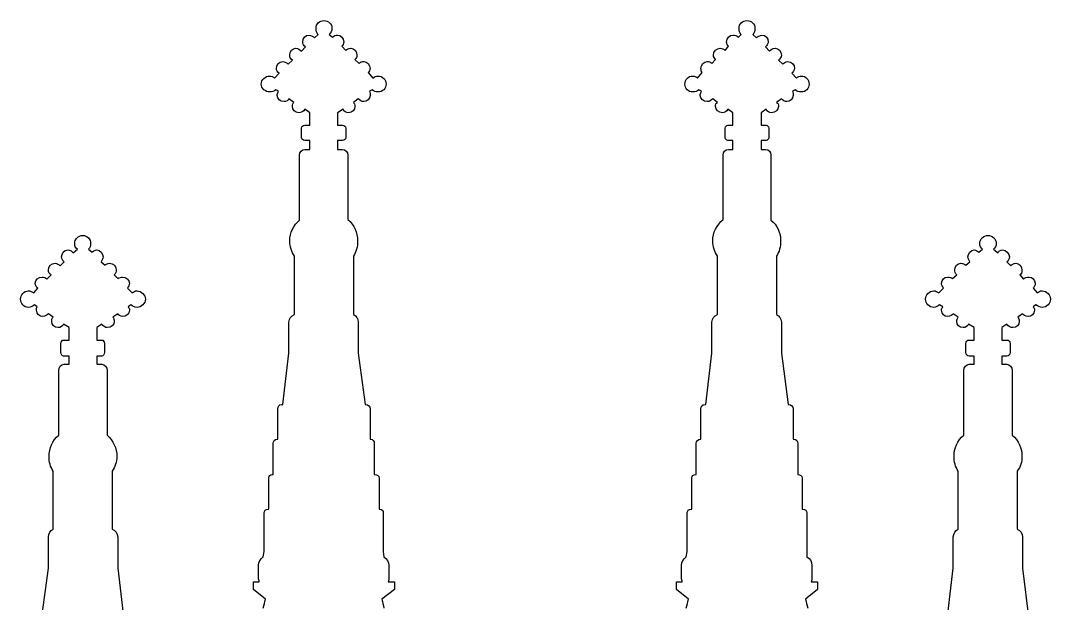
# Model space of a CAD drawing. Extents: x -1462 to 1445, y -1837 to 1335.
# Drawn here: x -1317.3 to -1225.6, y 1248 to 1299.9 of the extents above; entities that cross this region are included whole.
import ezdxf

# ---------------------------------------------------------------- set-up
doc = ezdxf.new("R2010")
doc.units = 0
doc.layers.add('Calque_1', color=7, linetype='CONTINUOUS')

msp = doc.modelspace()

# ---------------------------------------------------------------- linework, layer by layer
at = {"layer": 'Calque_1', "color": 1}
for p, q in [((-1291.101942, 1298.374766), (-1290.793095, 1298.683597)), ((-1289.805243, 1298.683597), (-1289.496397, 1298.436758)), ((-1253.38297, 1298.436758), (-1253.136215, 1298.683597)), ((-1252.086947, 1298.683597), (-1251.7781, 1298.374766)), ((-1292.274613, 1297.202027), (-1291.904402, 1297.572253)), ((-1288.693988, 1297.634277), (-1288.323778, 1297.263422)), ((-1254.555693, 1297.263422), (-1254.24747, 1297.634277)), ((-1250.97564, 1297.572253), (-1250.604806, 1297.202027)), ((-1293.447284, 1296.028696), (-1293.077073, 1296.399551)), ((-1287.521265, 1296.460946), (-1287.151055, 1296.090689)), ((-1255.728935, 1296.090689), (-1255.420141, 1296.460946)), ((-1249.802345, 1296.399551), (-1249.432135, 1296.028696)), ((-1294.681942, 1294.793939), (-1294.250368, 1295.226189)), ((-1286.348023, 1295.288213), (-1285.916396, 1294.793939)), ((-1257.025062, 1294.793939), (-1256.593435, 1295.288213)), ((-1248.629674, 1295.226189), (-1248.197424, 1294.793939)), ((-1294.311732, 1293.621231), (-1294.558591, 1293.744655)), ((-1285.977812, 1293.744655), (-1286.224619, 1293.621231)), ((-1256.654799, 1293.621231), (-1256.901658, 1293.744655)), ((-1248.320828, 1293.744655), (-1248.567687, 1293.621231)), ((-1292.95367, 1292.633312), (-1293.38592, 1292.942143)), ((-1287.212471, 1292.942143), (-1287.644721, 1292.633312)), ((-1255.23475, 1292.633312), (-1255.666948, 1292.942143)), ((-1249.555538, 1292.942143), (-1249.987736, 1292.633312)), ((-1291.533568, 1291.707417), (-1291.965766, 1292.016248)), ((-1291.533568, 1290.596078), (-1291.533568, 1291.707417)), ((-1288.570533, 1292.016248), (-1289.064822, 1291.707417)), ((-1289.064822, 1291.707417), (-1289.064822, 1290.596078)), ((-1253.876636, 1291.707417), (-1254.308834, 1292.016248)), ((-1253.876636, 1290.596078), (-1253.876636, 1291.707417)), ((-1250.913652, 1292.016248), (-1251.34585, 1291.707417)), ((-1251.34585, 1291.707417), (-1251.34585, 1290.596078)), ((-1292.274613, 1289.484771), (-1292.274613, 1290.349271)), ((-1291.965766, 1290.596078), (-1291.533568, 1290.596078)), ((-1289.064822, 1290.596078), (-1288.632572, 1290.596078)), ((-1288.323778, 1290.349271), (-1288.323778, 1289.484771)), ((-1254.555693, 1289.484771), (-1254.555693, 1290.349271)), ((-1254.308834, 1290.596078), (-1253.876636, 1290.596078)), ((-1251.34585, 1290.596078), (-1250.913652, 1290.596078)), ((-1250.666793, 1290.349271), (-1250.666793, 1289.484771)), ((-1291.533568, 1289.237928), (-1291.965766, 1289.237928)), ((-1291.533568, 1288.435452), (-1291.533568, 1289.237928)), ((-1288.632572, 1289.237928), (-1289.064822, 1289.237928)), ((-1289.064822, 1289.237928), (-1289.064822, 1288.435452)), ((-1253.876636, 1289.237928), (-1254.308834, 1289.237928)), ((-1253.876636, 1288.435452), (-1253.876636, 1289.237928)), ((-1250.913652, 1289.237928), (-1251.34585, 1289.237928)), ((-1251.34585, 1289.237928), (-1251.34585, 1288.435452)), ((-1291.965766, 1288.435452), (-1291.533568, 1288.435452)), ((-1289.064822, 1288.435452), (-1288.632572, 1288.435452)), ((-1254.24747, 1288.435452), (-1253.876636, 1288.435452)), ((-1251.34585, 1288.435452), (-1250.97564, 1288.435452)), ((-1292.460056, 1282.138334), (-1292.460056, 1287.941807)), ((-1288.138335, 1287.941807), (-1288.138335, 1282.200358)), ((-1254.741084, 1282.200358), (-1254.741084, 1287.941807)), ((-1250.481402, 1287.941807), (-1250.481402, 1282.138334)), ((-1312.584596, 1279.236627), (-1312.214386, 1279.545458)), ((-1311.226482, 1279.545458), (-1310.917688, 1279.298619)), ((-1292.89163, 1273.742614), (-1292.89163, 1278.928393)), ((-1287.644721, 1278.928393), (-1287.644721, 1273.742614)), ((-1255.23475, 1273.742614), (-1255.23475, 1278.928393)), ((-1249.987736, 1278.928393), (-1249.987736, 1273.742614)), ((-1231.961731, 1279.298619), (-1231.652936, 1279.545458)), ((-1230.665708, 1279.545458), (-1230.294874, 1279.236627)), ((-1313.757839, 1278.063893), (-1313.387005, 1278.434119)), ((-1310.115227, 1278.434119), (-1309.745017, 1278.125288)), ((-1233.134454, 1278.125288), (-1232.764191, 1278.434119)), ((-1229.492361, 1278.434119), (-1229.122151, 1278.063893)), ((-1314.930562, 1276.89116), (-1314.560352, 1277.261417)), ((-1308.942556, 1277.261417), (-1308.63371, 1276.952555)), ((-1234.307696, 1276.952555), (-1233.937486, 1277.261417)), ((-1228.319742, 1277.261417), (-1228.010896, 1276.89116)), ((-1316.103233, 1275.656428), (-1315.732971, 1276.08805)), ((-1307.769262, 1276.08805), (-1307.337635, 1275.656428)), ((-1235.542407, 1275.656428), (-1235.110157, 1276.08805)), ((-1227.146396, 1276.08805), (-1226.776185, 1275.656428)), ((-1315.79501, 1274.421702), (-1316.041817, 1274.606517)), ((-1307.461039, 1274.606517), (-1307.707846, 1274.421702)), ((-1235.172196, 1274.421702), (-1235.480419, 1274.606517)), ((-1226.899641, 1274.606517), (-1227.146396, 1274.421702)), ((-1314.374909, 1273.495178), (-1314.807159, 1273.804009)), ((-1308.63371, 1273.804009), (-1309.06596, 1273.495178)), ((-1233.813459, 1273.495178), (-1234.245709, 1273.804009)), ((-1228.072883, 1273.804009), (-1228.50451, 1273.495178)), ((-1312.954807, 1272.569283), (-1313.449045, 1272.878114)), ((-1312.954807, 1271.45794), (-1312.954807, 1272.569283)), ((-1310.053811, 1272.878114), (-1310.486061, 1272.569283)), ((-1310.486061, 1272.569283), (-1310.486061, 1271.45794)), ((-1293.38592, 1270.285237), (-1293.38592, 1273.063526)), ((-1287.212471, 1273.063526), (-1287.212471, 1270.285237)), ((-1255.728935, 1270.285237), (-1255.728935, 1273.063526)), ((-1249.555538, 1273.063526), (-1249.555538, 1270.285237)), ((-1232.393981, 1272.569283), (-1232.887595, 1272.878114)), ((-1232.393981, 1271.45794), (-1232.393981, 1272.569283)), ((-1229.492361, 1272.878114), (-1229.924612, 1272.569283)), ((-1229.924612, 1272.569283), (-1229.924612, 1271.45794)), ((-1313.695852, 1270.346633), (-1313.695852, 1271.149737)), ((-1313.449045, 1271.45794), (-1312.954807, 1271.45794)), ((-1310.486061, 1271.45794), (-1310.053811, 1271.45794)), ((-1309.806381, 1271.149737), (-1309.806381, 1270.346633)), ((-1233.134454, 1270.346633), (-1233.134454, 1271.149737)), ((-1232.826231, 1271.45794), (-1232.393981, 1271.45794)), ((-1229.924612, 1271.45794), (-1229.492361, 1271.45794)), ((-1229.183567, 1271.149737), (-1229.183567, 1270.346633)), ((-1312.954807, 1270.038399), (-1313.449045, 1270.038399)), ((-1312.954807, 1269.297318), (-1312.954807, 1270.038399)), ((-1310.053811, 1270.038399), (-1310.486061, 1270.038399)), ((-1310.486061, 1270.038399), (-1310.486061, 1269.297318)), ((-1293.941521, 1265.716522), (-1293.38592, 1270.285237)), ((-1287.212471, 1270.285237), (-1286.595453, 1265.716522)), ((-1256.284589, 1265.716522), (-1255.728935, 1270.285237)), ((-1249.555538, 1270.285237), (-1248.938521, 1265.716522)), ((-1232.393981, 1270.038399), (-1232.826231, 1270.038399)), ((-1232.393981, 1269.297318), (-1232.393981, 1270.038399)), ((-1229.492361, 1270.038399), (-1229.924612, 1270.038399)), ((-1229.924612, 1270.038399), (-1229.924612, 1269.297318)), ((-1313.387005, 1269.297318), (-1312.954807, 1269.297318)), ((-1310.486061, 1269.297318), (-1310.053811, 1269.297318)), ((-1232.826231, 1269.297318), (-1232.393981, 1269.297318)), ((-1229.924612, 1269.297318), (-1229.492361, 1269.297318)), ((-1313.881295, 1263.000201), (-1313.881295, 1268.741649)), ((-1309.559574, 1268.741649), (-1309.559574, 1263.000201)), ((-1233.319845, 1263.000201), (-1233.319845, 1268.741649)), ((-1228.998747, 1268.741649), (-1228.998747, 1263.000201)), ((-1294.373771, 1262.629969), (-1294.373771, 1265.346265)), ((-1294.064925, 1265.716522), (-1293.941521, 1265.716522)), ((-1286.595453, 1265.716522), (-1286.533466, 1265.716522)), ((-1286.163203, 1265.346265), (-1286.163203, 1262.629969)), ((-1256.716839, 1262.629969), (-1256.716839, 1265.346265)), ((-1256.346005, 1265.716522), (-1256.284589, 1265.716522)), ((-1248.938521, 1265.716522), (-1248.876481, 1265.716522)), ((-1248.506271, 1265.346265), (-1248.506271, 1262.629969)), ((-1294.435187, 1262.629969), (-1294.373771, 1262.629969)), ((-1286.163203, 1262.629969), (-1286.101216, 1262.629969)), ((-1256.778203, 1262.629969), (-1256.716839, 1262.629969)), ((-1248.506271, 1262.629969), (-1248.444283, 1262.629969)), ((-1294.805398, 1259.481429), (-1294.805398, 1262.259743)), ((-1285.792993, 1262.259743), (-1285.792993, 1259.481429)), ((-1257.148413, 1259.481429), (-1257.148413, 1262.259743)), ((-1248.074073, 1262.259743), (-1248.074073, 1259.481429)), ((-1314.374909, 1254.60448), (-1314.374909, 1259.79026)), ((-1309.127376, 1259.79026), (-1309.127376, 1254.60448)), ((-1233.813459, 1254.60448), (-1233.813459, 1259.79026)), ((-1228.566497, 1259.79026), (-1228.566497, 1254.60448)), ((-1295.176232, 1256.394876), (-1295.176232, 1259.172567)), ((-1294.867385, 1259.481429), (-1294.805398, 1259.481429)), ((-1285.792993, 1259.481429), (-1285.730953, 1259.481429)), ((-1285.360743, 1259.172567), (-1285.360743, 1256.394876)), ((-1257.519248, 1256.394876), (-1257.519248, 1259.172567)), ((-1247.70381, 1259.172567), (-1247.70381, 1256.394876)), ((-1295.60843, 1252.628637), (-1295.60843, 1256.024021)), ((-1295.237596, 1256.394876), (-1295.176232, 1256.394876)), ((-1285.360743, 1256.394876), (-1285.298755, 1256.394876)), ((-1284.989908, 1256.024021), (-1284.989908, 1252.628637)), ((-1257.951498, 1252.628637), (-1257.951498, 1256.024021)), ((-1257.580664, 1256.394876), (-1257.519248, 1256.394876)), ((-1247.70381, 1256.394876), (-1247.641823, 1256.394876)), ((-1247.27156, 1256.024021), (-1247.27156, 1252.628637)), ((-1314.807159, 1251.147104), (-1314.807159, 1253.925387)), ((-1308.63371, 1253.925387), (-1308.63371, 1251.147104)), ((-1234.245709, 1251.147104), (-1234.245709, 1253.925387)), ((-1228.072883, 1253.925387), (-1228.072883, 1251.147104)), ((-1295.669846, 1252.134992), (-1295.60843, 1252.628637)), ((-1284.989908, 1252.628637), (-1284.928544, 1252.134992)), ((-1258.012914, 1252.134992), (-1257.951498, 1252.628637)), ((-1247.27156, 1252.628637), (-1247.27156, 1252.134992)), ((-1296.102096, 1250.283201), (-1296.102096, 1251.393911)), ((-1284.496294, 1251.393911), (-1284.496294, 1250.283201)), ((-1258.445112, 1250.283201), (-1258.445112, 1251.393911)), ((-1246.839362, 1251.393911), (-1246.839362, 1250.283201)), ((-1315.424176, 1246.578986), (-1314.807159, 1251.147104)), ((-1308.63371, 1251.147104), (-1308.078108, 1246.578986)), ((-1234.801362, 1246.578986), (-1234.245709, 1251.147104)), ((-1228.072883, 1251.147104), (-1227.51723, 1246.578986)), ((-1296.534294, 1249.233284), (-1296.534294, 1249.912346)), ((-1296.534294, 1249.912346), (-1296.040056, 1249.912346)), ((-1284.558334, 1249.912346), (-1284.00268, 1249.912346)), ((-1284.00268, 1249.912346), (-1284.00268, 1249.233284)), ((-1258.877362, 1249.233284), (-1258.877362, 1249.912346)), ((-1258.877362, 1249.912346), (-1258.383124, 1249.912346)), ((-1246.90135, 1249.912346), (-1246.345748, 1249.912346)), ((-1246.345748, 1249.912346), (-1246.345748, 1249.233284)), ((-1295.484455, 1248.369382), (-1296.534294, 1249.233284)), ((-1284.00268, 1249.233284), (-1285.113312, 1248.369382)), ((-1257.827471, 1248.369382), (-1258.877362, 1249.233284)), ((-1246.345748, 1249.233284), (-1247.395016, 1248.369382))]:
    msp.add_line(p, q, dxfattribs=at)
for points in [[(-1290.977915, 1299.239266), (-1290.977915, 1299.609679), (-1290.669276, 1299.918323), (-1290.298909, 1299.918323)], [(-1290.793095, 1298.683597), (-1290.916602, 1298.807078), (-1290.977915, 1298.992298), (-1290.977915, 1299.239266)], [(-1290.298909, 1299.918323), (-1289.866763, 1299.918323), (-1289.558436, 1299.609679), (-1289.558436, 1299.239266)], [(-1289.558436, 1299.239266), (-1289.558436, 1298.992298), (-1289.681788, 1298.807078), (-1289.805243, 1298.683597)], [(-1253.321606, 1299.239266), (-1253.321606, 1299.609679), (-1253.012343, 1299.918323), (-1252.641925, 1299.918323)], [(-1253.136215, 1298.683597), (-1253.259618, 1298.807078), (-1253.321606, 1298.992298), (-1253.321606, 1299.239266)], [(-1252.641925, 1299.918323), (-1252.209779, 1299.918323), (-1251.901504, 1299.609679), (-1251.901504, 1299.239266)], [(-1251.901504, 1299.239266), (-1251.901504, 1298.992298), (-1251.96344, 1298.807078), (-1252.086947, 1298.683597)], [(-1292.151209, 1298.004503), (-1292.151209, 1298.374921), (-1291.904246, 1298.621573), (-1291.595556, 1298.621573)], [(-1291.595556, 1298.621573), (-1291.410372, 1298.621573), (-1291.225397, 1298.498216), (-1291.101942, 1298.374766)], [(-1289.496397, 1298.436758), (-1289.372993, 1298.56024), (-1289.250006, 1298.621573), (-1289.064822, 1298.621573)], [(-1289.064822, 1298.621573), (-1288.756132, 1298.621573), (-1288.509169, 1298.374921), (-1288.509169, 1298.004503)], [(-1254.432237, 1298.004503), (-1254.432237, 1298.374921), (-1254.185638, 1298.621573), (-1253.81522, 1298.621573)], [(-1253.81522, 1298.621573), (-1253.691764, 1298.621573), (-1253.506477, 1298.56024), (-1253.38297, 1298.436758)], [(-1251.7781, 1298.374766), (-1251.654645, 1298.498216), (-1251.469046, 1298.621573), (-1251.283863, 1298.621573)], [(-1251.283863, 1298.621573), (-1250.975172, 1298.621573), (-1250.728833, 1298.374921), (-1250.728833, 1298.004503)], [(-1293.32388, 1296.831172), (-1293.32388, 1297.20159), (-1293.076917, 1297.448865), (-1292.768227, 1297.448865)], [(-1292.768227, 1297.448865), (-1292.583043, 1297.448865), (-1292.398068, 1297.325508), (-1292.274613, 1297.202027)], [(-1291.904402, 1297.572253), (-1292.089585, 1297.695735), (-1292.151209, 1297.819315), (-1292.151209, 1298.004503)], [(-1288.509169, 1298.004503), (-1288.509169, 1297.881053), (-1288.570481, 1297.69602), (-1288.693988, 1297.634277)], [(-1288.323778, 1297.263422), (-1288.20027, 1297.386904), (-1288.076711, 1297.448865), (-1287.891528, 1297.448865)], [(-1287.891528, 1297.448865), (-1287.582889, 1297.448865), (-1287.335874, 1297.20159), (-1287.335874, 1296.831172)], [(-1255.605532, 1296.831172), (-1255.605532, 1297.20159), (-1255.296581, 1297.448865), (-1254.987891, 1297.448865)], [(-1254.987891, 1297.448865), (-1254.864435, 1297.448865), (-1254.679148, 1297.386904), (-1254.555693, 1297.263422)], [(-1254.24747, 1297.634277), (-1254.370925, 1297.69602), (-1254.432237, 1297.881053), (-1254.432237, 1298.004503)], [(-1250.728833, 1298.004503), (-1250.728833, 1297.819315), (-1250.852184, 1297.695735), (-1250.97564, 1297.572253)], [(-1250.604806, 1297.202027), (-1250.48135, 1297.325508), (-1250.358103, 1297.448865), (-1250.111192, 1297.448865)], [(-1250.111192, 1297.448865), (-1249.802501, 1297.448865), (-1249.555538, 1297.20159), (-1249.555538, 1296.831172)], [(-1294.497175, 1295.658439), (-1294.497175, 1295.967145), (-1294.250212, 1296.275503), (-1293.941521, 1296.275503)], [(-1293.941521, 1296.275503), (-1293.756338, 1296.275503), (-1293.570791, 1296.152146), (-1293.447284, 1296.028696)], [(-1293.077073, 1296.399551), (-1293.262256, 1296.523001), (-1293.32388, 1296.645984), (-1293.32388, 1296.831172)], [(-1287.335874, 1296.831172), (-1287.335874, 1296.707722), (-1287.397862, 1296.522689), (-1287.521265, 1296.460946)], [(-1287.151055, 1296.090689), (-1287.027599, 1296.21417), (-1286.90404, 1296.275503), (-1286.718857, 1296.275503)], [(-1286.718857, 1296.275503), (-1286.410166, 1296.275503), (-1286.163203, 1295.967145), (-1286.163203, 1295.658439)], [(-1256.716839, 1295.658439), (-1256.716839, 1295.967145), (-1256.469824, 1296.275503), (-1256.161185, 1296.275503)], [(-1256.161185, 1296.275503), (-1255.976002, 1296.275503), (-1255.852443, 1296.21417), (-1255.728935, 1296.090689)], [(-1255.420141, 1296.460946), (-1255.481869, 1296.522689), (-1255.605532, 1296.707722), (-1255.605532, 1296.831172)], [(-1249.555538, 1296.831172), (-1249.555538, 1296.645984), (-1249.67889, 1296.523001), (-1249.802345, 1296.399551)], [(-1249.432135, 1296.028696), (-1249.308679, 1296.152146), (-1249.185068, 1296.275503), (-1248.999885, 1296.275503)], [(-1248.999885, 1296.275503), (-1248.629518, 1296.275503), (-1248.382867, 1295.967145), (-1248.382867, 1295.658439)], [(-1294.250368, 1295.226189), (-1294.435551, 1295.34967), (-1294.497175, 1295.473245), (-1294.497175, 1295.658439)], [(-1286.163203, 1295.658439), (-1286.163203, 1295.534988), (-1286.224567, 1295.349951), (-1286.348023, 1295.288213)], [(-1256.593435, 1295.288213), (-1256.655163, 1295.349951), (-1256.716839, 1295.534988), (-1256.716839, 1295.658439)], [(-1248.382867, 1295.658439), (-1248.382867, 1295.473245), (-1248.506219, 1295.34967), (-1248.629674, 1295.226189)], [(-1295.855289, 1294.238301), (-1295.855289, 1294.670426), (-1295.484611, 1294.979382), (-1295.114192, 1294.979382)], [(-1295.114192, 1294.979382), (-1294.929009, 1294.979382), (-1294.80545, 1294.91742), (-1294.681942, 1294.793939)], [(-1285.916396, 1294.793939), (-1285.792941, 1294.91742), (-1285.607602, 1294.979382), (-1285.484198, 1294.979382)], [(-1285.484198, 1294.979382), (-1285.052052, 1294.979382), (-1284.743101, 1294.670426), (-1284.743101, 1294.238301)], [(-1258.136317, 1294.238301), (-1258.136317, 1294.670426), (-1257.827678, 1294.979382), (-1257.45726, 1294.979382)], [(-1257.45726, 1294.979382), (-1257.272077, 1294.979382), (-1257.148517, 1294.91742), (-1257.025062, 1294.793939)], [(-1248.197424, 1294.793939), (-1248.073969, 1294.91742), (-1247.950409, 1294.979382), (-1247.765226, 1294.979382)], [(-1247.765226, 1294.979382), (-1247.394808, 1294.979382), (-1247.086169, 1294.670426), (-1247.086169, 1294.238301)], [(-1295.114192, 1293.559207), (-1295.484611, 1293.559207), (-1295.855289, 1293.867882), (-1295.855289, 1294.238301)], [(-1294.558591, 1293.744655), (-1294.682046, 1293.621169), (-1294.929009, 1293.559207), (-1295.114192, 1293.559207)], [(-1294.435187, 1293.250974), (-1294.435187, 1293.37446), (-1294.373512, 1293.49775), (-1294.311732, 1293.621231)], [(-1286.224619, 1293.621231), (-1286.163203, 1293.49775), (-1286.163203, 1293.37446), (-1286.163203, 1293.250974)], [(-1285.484198, 1293.559207), (-1285.669381, 1293.559207), (-1285.854305, 1293.621169), (-1285.977812, 1293.744655)], [(-1284.743101, 1294.238301), (-1284.743101, 1293.867882), (-1285.052052, 1293.559207), (-1285.484198, 1293.559207)], [(-1257.45726, 1293.559207), (-1257.827678, 1293.559207), (-1258.136317, 1293.867882), (-1258.136317, 1294.238301)], [(-1256.901658, 1293.744655), (-1257.025114, 1293.621169), (-1257.210349, 1293.559207), (-1257.45726, 1293.559207)], [(-1256.778203, 1293.250974), (-1256.778203, 1293.37446), (-1256.716527, 1293.49775), (-1256.654799, 1293.621231)], [(-1248.567687, 1293.621231), (-1248.506271, 1293.49775), (-1248.506271, 1293.37446), (-1248.506271, 1293.250974)], [(-1247.765226, 1293.559207), (-1248.012137, 1293.559207), (-1248.197372, 1293.621169), (-1248.320828, 1293.744655)], [(-1247.086169, 1294.238301), (-1247.086169, 1293.867882), (-1247.394808, 1293.559207), (-1247.765226, 1293.559207)], [(-1293.818118, 1292.695336), (-1294.188536, 1292.695336), (-1294.435187, 1292.942304), (-1294.435187, 1293.250974)], [(-1293.38592, 1292.942143), (-1293.447647, 1292.818693), (-1293.632935, 1292.695336), (-1293.818118, 1292.695336)], [(-1293.077073, 1292.263086), (-1293.077073, 1292.448279), (-1293.015397, 1292.571574), (-1292.95367, 1292.633312)], [(-1287.644721, 1292.633312), (-1287.582941, 1292.571574), (-1287.521265, 1292.448279), (-1287.521265, 1292.263086)], [(-1286.718857, 1292.695336), (-1286.90404, 1292.695336), (-1287.089015, 1292.818693), (-1287.212471, 1292.942143)], [(-1286.163203, 1293.250974), (-1286.163203, 1292.942304), (-1286.410166, 1292.695336), (-1286.718857, 1292.695336)], [(-1256.161185, 1292.695336), (-1256.469824, 1292.695336), (-1256.778203, 1292.942304), (-1256.778203, 1293.250974)], [(-1255.666948, 1292.942143), (-1255.790403, 1292.818693), (-1255.976002, 1292.695336), (-1256.161185, 1292.695336)], [(-1255.420141, 1292.263086), (-1255.420141, 1292.448279), (-1255.358153, 1292.571574), (-1255.23475, 1292.633312)], [(-1249.987736, 1292.633312), (-1249.864333, 1292.571574), (-1249.802345, 1292.448279), (-1249.802345, 1292.263086)], [(-1249.061924, 1292.695336), (-1249.247107, 1292.695336), (-1249.432083, 1292.818693), (-1249.555538, 1292.942143)], [(-1248.506271, 1293.250974), (-1248.506271, 1292.942304), (-1248.753234, 1292.695336), (-1249.061924, 1292.695336)], [(-1292.52142, 1291.707417), (-1292.83011, 1291.707417), (-1293.077073, 1291.954411), (-1293.077073, 1292.263086)], [(-1291.965766, 1292.016248), (-1292.089274, 1291.831054), (-1292.274509, 1291.707417), (-1292.52142, 1291.707417)], [(-1288.076919, 1291.707417), (-1288.32383, 1291.707417), (-1288.508805, 1291.831054), (-1288.570533, 1292.016248)], [(-1287.521265, 1292.263086), (-1287.521265, 1291.954411), (-1287.76828, 1291.707417), (-1288.076919, 1291.707417)], [(-1254.803071, 1291.707417), (-1255.111762, 1291.707417), (-1255.420141, 1291.954411), (-1255.420141, 1292.263086)], [(-1254.308834, 1292.016248), (-1254.432341, 1291.831054), (-1254.617888, 1291.707417), (-1254.803071, 1291.707417)], [(-1250.419986, 1291.707417), (-1250.605222, 1291.707417), (-1250.851925, 1291.831054), (-1250.913652, 1292.016248)], [(-1249.802345, 1292.263086), (-1249.802345, 1291.954411), (-1250.111348, 1291.707417), (-1250.419986, 1291.707417)], [(-1292.274613, 1290.349271), (-1292.274613, 1290.472722), (-1292.151001, 1290.596078), (-1291.965766, 1290.596078)], [(-1288.632572, 1290.596078), (-1288.447389, 1290.596078), (-1288.323778, 1290.472722), (-1288.323778, 1290.349271)], [(-1254.555693, 1290.349271), (-1254.555693, 1290.472722), (-1254.432341, 1290.596078), (-1254.308834, 1290.596078)], [(-1250.913652, 1290.596078), (-1250.790145, 1290.596078), (-1250.666793, 1290.472722), (-1250.666793, 1290.349271)], [(-1291.965766, 1289.237928), (-1292.151001, 1289.237928), (-1292.274613, 1289.361285), (-1292.274613, 1289.484771)], [(-1288.323778, 1289.484771), (-1288.323778, 1289.361285), (-1288.447389, 1289.237928), (-1288.632572, 1289.237928)], [(-1254.308834, 1289.237928), (-1254.432341, 1289.237928), (-1254.555693, 1289.361285), (-1254.555693, 1289.484771)], [(-1250.666793, 1289.484771), (-1250.666793, 1289.361285), (-1250.790145, 1289.237928), (-1250.913652, 1289.237928)], [(-1292.460056, 1287.941807), (-1292.460056, 1288.188738), (-1292.212729, 1288.435452), (-1291.965766, 1288.435452)], [(-1288.632572, 1288.435452), (-1288.385661, 1288.435452), (-1288.138335, 1288.188738), (-1288.138335, 1287.941807)], [(-1254.741084, 1287.941807), (-1254.741084, 1288.188738), (-1254.556108, 1288.435452), (-1254.24747, 1288.435452)], [(-1250.97564, 1288.435452), (-1250.666949, 1288.435452), (-1250.481402, 1288.188738), (-1250.481402, 1287.941807)], [(-1293.32388, 1280.286539), (-1293.32388, 1281.02737), (-1292.953878, 1281.706209), (-1292.460056, 1282.138334)], [(-1288.138335, 1282.200358), (-1287.582733, 1281.706458), (-1287.27451, 1281.02737), (-1287.27451, 1280.286539)], [(-1255.666948, 1280.286539), (-1255.666948, 1281.02737), (-1255.296685, 1281.706458), (-1254.741084, 1282.200358)], [(-1250.481402, 1282.138334), (-1249.925801, 1281.706209), (-1249.617526, 1281.02737), (-1249.617526, 1280.286539)], [(-1312.461193, 1280.039103), (-1312.461193, 1280.471259), (-1312.152243, 1280.780189), (-1311.720096, 1280.780189)], [(-1311.720096, 1280.780189), (-1311.34973, 1280.780189), (-1311.041039, 1280.471259), (-1311.041039, 1280.039103)], [(-1231.900367, 1280.039103), (-1231.900367, 1280.471259), (-1231.529689, 1280.780189), (-1231.159322, 1280.780189)], [(-1231.159322, 1280.780189), (-1230.788904, 1280.780189), (-1230.418226, 1280.471259), (-1230.418226, 1280.039103)], [(-1312.214386, 1279.545458), (-1312.399569, 1279.668939), (-1312.461193, 1279.853914), (-1312.461193, 1280.039103)], [(-1311.041039, 1280.039103), (-1311.041039, 1279.853914), (-1311.103027, 1279.668939), (-1311.226482, 1279.545458)], [(-1292.89163, 1278.928393), (-1293.138593, 1279.298812), (-1293.32388, 1279.792675), (-1293.32388, 1280.286539)], [(-1287.27451, 1280.286539), (-1287.27451, 1279.792675), (-1287.397758, 1279.298812), (-1287.644721, 1278.928393)], [(-1255.23475, 1278.928393), (-1255.481661, 1279.298812), (-1255.666948, 1279.792675), (-1255.666948, 1280.286539)], [(-1249.617526, 1280.286539), (-1249.617526, 1279.792675), (-1249.740825, 1279.298812), (-1249.987736, 1278.928393)], [(-1231.652936, 1279.545458), (-1231.776392, 1279.668939), (-1231.900367, 1279.853914), (-1231.900367, 1280.039103)], [(-1230.418226, 1280.039103), (-1230.418226, 1279.853914), (-1230.542201, 1279.668939), (-1230.665708, 1279.545458)], [(-1313.633864, 1278.866369), (-1313.633864, 1279.175044), (-1313.387473, 1279.484062), (-1313.078834, 1279.484062)], [(-1313.387005, 1278.434119), (-1313.510513, 1278.495863), (-1313.633864, 1278.681176), (-1313.633864, 1278.866369)], [(-1313.078834, 1279.484062), (-1312.831871, 1279.484062), (-1312.708052, 1279.360077), (-1312.584596, 1279.236627)], [(-1310.917688, 1279.298619), (-1310.85596, 1279.360363), (-1310.671245, 1279.484062), (-1310.486061, 1279.484062)], [(-1310.486061, 1279.484062), (-1310.177371, 1279.484062), (-1309.930408, 1279.175044), (-1309.930408, 1278.866369)], [(-1309.930408, 1278.866369), (-1309.930408, 1278.742919), (-1309.991772, 1278.557601), (-1310.115227, 1278.434119)], [(-1232.949634, 1278.866369), (-1232.949634, 1279.175044), (-1232.702671, 1279.484062), (-1232.393981, 1279.484062)], [(-1232.764191, 1278.434119), (-1232.887647, 1278.557601), (-1232.949634, 1278.742919), (-1232.949634, 1278.866369)], [(-1232.393981, 1279.484062), (-1232.208798, 1279.484062), (-1232.085238, 1279.360363), (-1231.961731, 1279.298619)], [(-1230.294874, 1279.236627), (-1230.233094, 1279.360077), (-1230.047807, 1279.484062), (-1229.862624, 1279.484062)], [(-1229.862624, 1279.484062), (-1229.553933, 1279.484062), (-1229.245554, 1279.175044), (-1229.245554, 1278.866369)], [(-1229.245554, 1278.866369), (-1229.245554, 1278.681176), (-1229.368906, 1278.495863), (-1229.492361, 1278.434119)], [(-1314.807159, 1277.693667), (-1314.807159, 1278.002342), (-1314.559884, 1278.310731), (-1314.189518, 1278.310731)], [(-1314.189518, 1278.310731), (-1314.004282, 1278.310731), (-1313.881347, 1278.187375), (-1313.757839, 1278.063893)], [(-1309.745017, 1278.125288), (-1309.683237, 1278.187032), (-1309.49821, 1278.310731), (-1309.374806, 1278.310731)], [(-1309.374806, 1278.310731), (-1309.004388, 1278.310731), (-1308.757113, 1278.002342), (-1308.757113, 1277.693667)], [(-1234.122305, 1277.693667), (-1234.122305, 1278.002342), (-1233.875342, 1278.310731), (-1233.566652, 1278.310731)], [(-1233.566652, 1278.310731), (-1233.381469, 1278.310731), (-1233.257857, 1278.187032), (-1233.134454, 1278.125288)], [(-1229.122151, 1278.063893), (-1229.060423, 1278.187375), (-1228.875136, 1278.310731), (-1228.689953, 1278.310731)], [(-1228.689953, 1278.310731), (-1228.381262, 1278.310731), (-1228.134299, 1278.002342), (-1228.134299, 1277.693667)], [(-1315.97983, 1276.520305), (-1315.97983, 1276.829006), (-1315.671451, 1277.075974), (-1315.36276, 1277.075974)], [(-1315.36276, 1277.075974), (-1315.177577, 1277.075974), (-1315.054018, 1277.014641), (-1314.930562, 1276.89116)], [(-1314.560352, 1277.261417), (-1314.683807, 1277.323124), (-1314.807159, 1277.508442), (-1314.807159, 1277.693667)], [(-1308.757113, 1277.693667), (-1308.757113, 1277.570186), (-1308.819101, 1277.384867), (-1308.942556, 1277.261417)], [(-1308.63371, 1276.952555), (-1308.510254, 1277.014293), (-1308.324967, 1277.075974), (-1308.20146, 1277.075974)], [(-1308.20146, 1277.075974), (-1307.892821, 1277.075974), (-1307.584442, 1276.829006), (-1307.584442, 1276.520305)], [(-1235.2956, 1276.520305), (-1235.2956, 1276.829006), (-1235.048585, 1277.075974), (-1234.739946, 1277.075974)], [(-1234.739946, 1277.075974), (-1234.554711, 1277.075974), (-1234.431204, 1277.014293), (-1234.307696, 1276.952555)], [(-1233.937486, 1277.261417), (-1234.060941, 1277.384867), (-1234.122305, 1277.570186), (-1234.122305, 1277.693667)], [(-1228.134299, 1277.693667), (-1228.134299, 1277.508442), (-1228.196235, 1277.323124), (-1228.319742, 1277.261417)], [(-1228.010896, 1276.89116), (-1227.88744, 1277.014641), (-1227.702465, 1277.075974), (-1227.51723, 1277.075974)], [(-1227.51723, 1277.075974), (-1227.208591, 1277.075974), (-1226.961628, 1276.829006), (-1226.961628, 1276.520305)], [(-1315.732971, 1276.08805), (-1315.856478, 1276.149793), (-1315.97983, 1276.335111), (-1315.97983, 1276.520305)], [(-1307.584442, 1276.520305), (-1307.584442, 1276.39685), (-1307.707534, 1276.211536), (-1307.769262, 1276.08805)], [(-1235.110157, 1276.08805), (-1235.233612, 1276.211536), (-1235.2956, 1276.39685), (-1235.2956, 1276.520305)], [(-1226.961628, 1276.520305), (-1226.961628, 1276.335111), (-1227.022992, 1276.149793), (-1227.146396, 1276.08805)], [(-1317.276528, 1275.100759), (-1317.276528, 1275.471178), (-1316.967837, 1275.841243), (-1316.597471, 1275.841243)], [(-1316.597471, 1275.841243), (-1316.412288, 1275.841243), (-1316.226689, 1275.779915), (-1316.103233, 1275.656428)], [(-1307.337635, 1275.656428), (-1307.21418, 1275.779915), (-1307.090568, 1275.841243), (-1306.905385, 1275.841243)], [(-1306.905385, 1275.841243), (-1306.535019, 1275.841243), (-1306.16434, 1275.471178), (-1306.16434, 1275.100759)], [(-1236.715078, 1275.100759), (-1236.715078, 1275.471178), (-1236.406751, 1275.841243), (-1235.974605, 1275.841243)], [(-1235.974605, 1275.841243), (-1235.851202, 1275.841243), (-1235.665862, 1275.779915), (-1235.542407, 1275.656428)], [(-1226.776185, 1275.656428), (-1226.65273, 1275.779915), (-1226.52917, 1275.841243), (-1226.343987, 1275.841243)], [(-1226.343987, 1275.841243), (-1225.911841, 1275.841243), (-1225.603514, 1275.471178), (-1225.603514, 1275.100759)], [(-1316.597471, 1274.359678), (-1316.967837, 1274.359678), (-1317.276528, 1274.730346), (-1317.276528, 1275.100759)], [(-1316.041817, 1274.606517), (-1316.165273, 1274.483035), (-1316.350508, 1274.359678), (-1316.597471, 1274.359678)], [(-1315.856426, 1274.11284), (-1315.856426, 1274.236322), (-1315.856946, 1274.359964), (-1315.79501, 1274.421702)], [(-1307.707846, 1274.421702), (-1307.646118, 1274.359964), (-1307.584442, 1274.236322), (-1307.584442, 1274.11284)], [(-1306.905385, 1274.359678), (-1307.152348, 1274.359678), (-1307.337583, 1274.483035), (-1307.461039, 1274.606517)], [(-1306.16434, 1275.100759), (-1306.16434, 1274.730346), (-1306.535019, 1274.359678), (-1306.905385, 1274.359678)], [(-1235.974605, 1274.359678), (-1236.406751, 1274.359678), (-1236.715078, 1274.730346), (-1236.715078, 1275.100759)], [(-1235.480419, 1274.606517), (-1235.603823, 1274.483035), (-1235.789422, 1274.359678), (-1235.974605, 1274.359678)], [(-1235.2956, 1274.11284), (-1235.2956, 1274.236322), (-1235.233924, 1274.359964), (-1235.172196, 1274.421702)], [(-1227.146396, 1274.421702), (-1227.08472, 1274.359964), (-1227.023044, 1274.236322), (-1227.023044, 1274.11284)], [(-1226.343987, 1274.359678), (-1226.52917, 1274.359678), (-1226.714406, 1274.483035), (-1226.899641, 1274.606517)], [(-1225.603514, 1275.100759), (-1225.603514, 1274.730346), (-1225.911841, 1274.359678), (-1226.343987, 1274.359678)], [(-1315.300773, 1273.557202), (-1315.609411, 1273.557202), (-1315.856426, 1273.804165), (-1315.856426, 1274.11284)], [(-1314.807159, 1273.804009), (-1314.930614, 1273.680559), (-1315.11559, 1273.557202), (-1315.300773, 1273.557202)], [(-1314.498312, 1273.124952), (-1314.498312, 1273.248402), (-1314.498312, 1273.433435), (-1314.374909, 1273.495178)], [(-1309.06596, 1273.495178), (-1309.004232, 1273.433435), (-1308.942556, 1273.248402), (-1308.942556, 1273.124952)], [(-1308.20146, 1273.557202), (-1308.386695, 1273.557202), (-1308.571982, 1273.680559), (-1308.63371, 1273.804009)], [(-1307.584442, 1274.11284), (-1307.584442, 1273.804165), (-1307.892821, 1273.557202), (-1308.20146, 1273.557202)], [(-1293.38592, 1273.063526), (-1293.38592, 1273.372232), (-1293.200321, 1273.619133), (-1292.89163, 1273.742614)], [(-1287.644721, 1273.742614), (-1287.397758, 1273.619133), (-1287.212471, 1273.372232), (-1287.212471, 1273.063526)], [(-1255.728935, 1273.063526), (-1255.728935, 1273.372232), (-1255.543388, 1273.619133), (-1255.23475, 1273.742614)], [(-1249.987736, 1273.742614), (-1249.740825, 1273.619133), (-1249.555538, 1273.372232), (-1249.555538, 1273.063526)], [(-1234.739946, 1273.557202), (-1235.048585, 1273.557202), (-1235.2956, 1273.804165), (-1235.2956, 1274.11284)], [(-1234.245709, 1273.804009), (-1234.369164, 1273.680559), (-1234.493036, 1273.557202), (-1234.739946, 1273.557202)], [(-1233.937486, 1273.124952), (-1233.937486, 1273.248402), (-1233.875187, 1273.433435), (-1233.813459, 1273.495178)], [(-1228.50451, 1273.495178), (-1228.442782, 1273.433435), (-1228.381106, 1273.310146), (-1228.381106, 1273.124952)], [(-1227.578646, 1273.557202), (-1227.825609, 1273.557202), (-1228.011156, 1273.680559), (-1228.072883, 1273.804009)], [(-1227.023044, 1274.11284), (-1227.023044, 1273.804165), (-1227.270007, 1273.557202), (-1227.578646, 1273.557202)], [(-1313.942659, 1272.569283), (-1314.251349, 1272.569283), (-1314.498312, 1272.816246), (-1314.498312, 1273.124952)], [(-1313.449045, 1272.878114), (-1313.510772, 1272.69292), (-1313.695748, 1272.569283), (-1313.942659, 1272.569283)], [(-1309.559574, 1272.569283), (-1309.744757, 1272.569283), (-1309.930356, 1272.69292), (-1310.053811, 1272.878114)], [(-1308.942556, 1273.124952), (-1308.942556, 1272.816246), (-1309.189207, 1272.569283), (-1309.559574, 1272.569283)], [(-1233.381884, 1272.569283), (-1233.690523, 1272.569283), (-1233.937486, 1272.816246), (-1233.937486, 1273.124952)], [(-1232.887595, 1272.878114), (-1232.949323, 1272.69292), (-1233.134921, 1272.569283), (-1233.381884, 1272.569283)], [(-1228.93676, 1272.569283), (-1229.183671, 1272.569283), (-1229.368906, 1272.69292), (-1229.492361, 1272.878114)], [(-1228.381106, 1273.124952), (-1228.381106, 1272.816246), (-1228.628069, 1272.569283), (-1228.93676, 1272.569283)], [(-1313.695852, 1271.149737), (-1313.695852, 1271.334931), (-1313.5725, 1271.45794), (-1313.449045, 1271.45794)], [(-1310.053811, 1271.45794), (-1309.930356, 1271.45794), (-1309.806381, 1271.334931), (-1309.806381, 1271.149737)], [(-1233.134454, 1271.149737), (-1233.134454, 1271.334931), (-1233.011414, 1271.45794), (-1232.826231, 1271.45794)], [(-1229.492361, 1271.45794), (-1229.307178, 1271.45794), (-1229.183567, 1271.334931), (-1229.183567, 1271.149737)], [(-1313.449045, 1270.038399), (-1313.5725, 1270.038399), (-1313.695852, 1270.161413), (-1313.695852, 1270.346633)], [(-1309.806381, 1270.346633), (-1309.806381, 1270.161413), (-1309.930356, 1270.038399), (-1310.053811, 1270.038399)], [(-1232.826231, 1270.038399), (-1233.011414, 1270.038399), (-1233.134454, 1270.161413), (-1233.134454, 1270.346633)], [(-1229.183567, 1270.346633), (-1229.183567, 1270.161413), (-1229.307178, 1270.038399), (-1229.492361, 1270.038399)], [(-1313.881295, 1268.741649), (-1313.881295, 1269.050324), (-1313.695696, 1269.297318), (-1313.387005, 1269.297318)], [(-1310.053811, 1269.297318), (-1309.8069, 1269.297318), (-1309.559574, 1269.050324), (-1309.559574, 1268.741649)], [(-1233.319845, 1268.741649), (-1233.319845, 1269.050324), (-1233.073142, 1269.297318), (-1232.826231, 1269.297318)], [(-1229.492361, 1269.297318), (-1229.245451, 1269.297318), (-1228.998747, 1269.050324), (-1228.998747, 1268.741649)], [(-1294.373771, 1265.346265), (-1294.373771, 1265.53149), (-1294.25016, 1265.716522), (-1294.064925, 1265.716522)], [(-1286.533466, 1265.716522), (-1286.34823, 1265.716522), (-1286.163203, 1265.53149), (-1286.163203, 1265.346265)], [(-1256.716839, 1265.346265), (-1256.716839, 1265.53149), (-1256.592916, 1265.716522), (-1256.346005, 1265.716522)], [(-1248.876481, 1265.716522), (-1248.691298, 1265.716522), (-1248.506271, 1265.53149), (-1248.506271, 1265.346265)], [(-1314.745119, 1261.086381), (-1314.745119, 1261.827213), (-1314.436844, 1262.506332), (-1313.881295, 1263.000201)], [(-1309.559574, 1263.000201), (-1309.0657, 1262.506332), (-1308.695749, 1261.827213), (-1308.695749, 1261.086381)], [(-1294.805398, 1262.259743), (-1294.805398, 1262.444937), (-1294.620371, 1262.629969), (-1294.435187, 1262.629969)], [(-1286.101216, 1262.629969), (-1285.91598, 1262.629969), (-1285.792993, 1262.444937), (-1285.792993, 1262.259743)], [(-1257.148413, 1262.259743), (-1257.148413, 1262.444937), (-1256.963438, 1262.629969), (-1256.778203, 1262.629969)], [(-1248.444283, 1262.629969), (-1248.259048, 1262.629969), (-1248.074073, 1262.444937), (-1248.074073, 1262.259743)], [(-1234.184293, 1261.086381), (-1234.184293, 1261.827213), (-1233.875446, 1262.506332), (-1233.319845, 1263.000201)], [(-1228.998747, 1263.000201), (-1228.443146, 1262.506332), (-1228.134299, 1261.827213), (-1228.134299, 1261.086381)], [(-1314.374909, 1259.79026), (-1314.62182, 1260.160673), (-1314.745119, 1260.592518), (-1314.745119, 1261.086381)], [(-1308.695749, 1261.086381), (-1308.695749, 1260.592518), (-1308.880413, 1260.160673), (-1309.127376, 1259.79026)], [(-1233.813459, 1259.79026), (-1234.06037, 1260.160673), (-1234.184293, 1260.592518), (-1234.184293, 1261.086381)], [(-1228.134299, 1261.086381), (-1228.134299, 1260.592518), (-1228.257859, 1260.160673), (-1228.566497, 1259.79026)], [(-1295.176232, 1259.172567), (-1295.176232, 1259.357786), (-1295.052569, 1259.481429), (-1294.867385, 1259.481429)], [(-1285.730953, 1259.481429), (-1285.54577, 1259.481429), (-1285.360743, 1259.357786), (-1285.360743, 1259.172567)], [(-1257.519248, 1259.172567), (-1257.519248, 1259.357786), (-1257.395376, 1259.481429), (-1257.148413, 1259.481429)], [(-1248.074073, 1259.481429), (-1247.888837, 1259.481429), (-1247.70381, 1259.357786), (-1247.70381, 1259.172567)], [(-1295.60843, 1256.024021), (-1295.60843, 1256.270953), (-1295.422831, 1256.394876), (-1295.237596, 1256.394876)], [(-1285.298755, 1256.394876), (-1285.113572, 1256.394876), (-1284.989908, 1256.270953), (-1284.989908, 1256.024021)], [(-1257.951498, 1256.024021), (-1257.951498, 1256.270953), (-1257.765899, 1256.394876), (-1257.580664, 1256.394876)], [(-1247.641823, 1256.394876), (-1247.456587, 1256.394876), (-1247.27156, 1256.270953), (-1247.27156, 1256.024021)], [(-1314.807159, 1253.925387), (-1314.807159, 1254.234093), (-1314.62182, 1254.480994), (-1314.374909, 1254.60448)], [(-1309.127376, 1254.60448), (-1308.818685, 1254.480994), (-1308.63371, 1254.234093), (-1308.63371, 1253.925387)], [(-1234.245709, 1253.925387), (-1234.245709, 1254.234093), (-1234.06037, 1254.480994), (-1233.813459, 1254.60448)], [(-1228.566497, 1254.60448), (-1228.257859, 1254.480994), (-1228.072883, 1254.234093), (-1228.072883, 1253.925387)], [(-1296.102096, 1251.393911), (-1296.102096, 1251.702586), (-1295.916757, 1252.011541), (-1295.669846, 1252.134992)], [(-1284.928544, 1252.134992), (-1284.681582, 1252.011541), (-1284.496294, 1251.702586), (-1284.496294, 1251.393911)], [(-1258.445112, 1251.393911), (-1258.445112, 1251.702586), (-1258.259824, 1252.011541), (-1258.012914, 1252.134992)], [(-1247.27156, 1252.134992), (-1246.962921, 1252.011541), (-1246.839362, 1251.702586), (-1246.839362, 1251.393911)], [(-1296.040056, 1249.912346), (-1296.040056, 1250.035828), (-1296.102096, 1250.15972), (-1296.102096, 1250.283201)], [(-1284.496294, 1250.283201), (-1284.496294, 1250.15972), (-1284.496814, 1250.035828), (-1284.558334, 1249.912346)], [(-1258.383124, 1249.912346), (-1258.383124, 1250.035828), (-1258.445112, 1250.15972), (-1258.445112, 1250.283201)], [(-1246.839362, 1250.283201), (-1246.839362, 1250.15972), (-1246.839882, 1250.035828), (-1246.90135, 1249.912346)], [(-1295.669846, 1247.566277), (-1295.608118, 1247.874952), (-1295.546183, 1248.12245), (-1295.484455, 1248.369382)], [(-1285.113312, 1248.369382), (-1285.051584, 1248.12245), (-1284.990272, 1247.874952), (-1284.928544, 1247.566277)], [(-1258.012914, 1247.566277), (-1257.951186, 1247.874952), (-1257.88925, 1248.12245), (-1257.827471, 1248.369382)], [(-1247.395016, 1248.369382), (-1247.333236, 1248.12245), (-1247.2713, 1247.874952), (-1247.209573, 1247.566277)]]:
    msp.add_open_spline(points, degree=3, dxfattribs=at)

doc.saveas('drawing.dxf')
